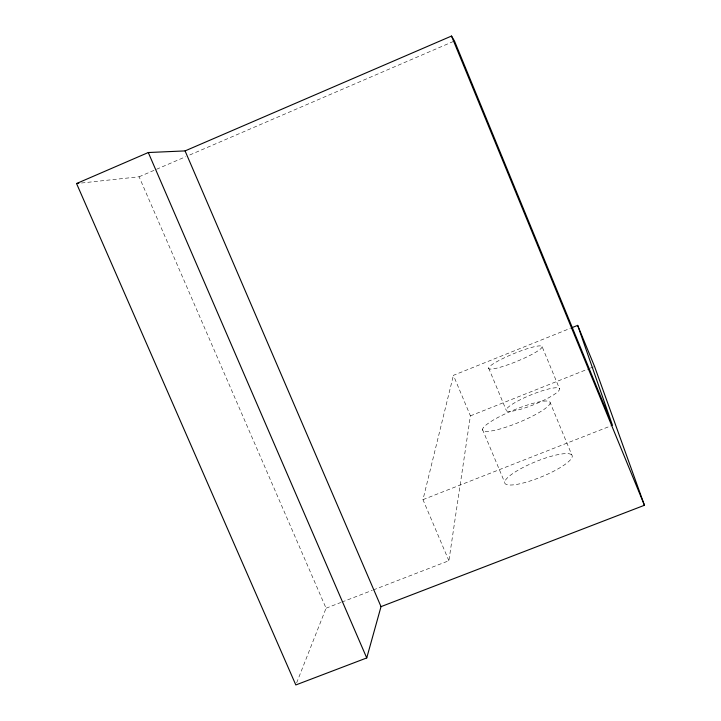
<?xml version="1.0" encoding="UTF-8"?>
<svg xmlns="http://www.w3.org/2000/svg" width="721" height="721" viewBox="0 0 721 721"><rect width="100%" height="100%" fill="white"/><g stroke="black" fill="none" stroke-linecap="round" stroke-linejoin="round"><path stroke-width="0.54" stroke-dasharray="3.6 2.7" d="M373.307 589.94L448.895 560.722L470.407 415.864L453.41 375.335L570.365 328.307M448.895 560.722L422.966 499.644L453.41 375.335M296.637 682.877L326.063 608.2L139.099 176.78L78.787 183.296M139.099 176.78L185.63 156.745M189.767 154.97L454.482 40.998M470.407 415.864L589.336 368.521M590.373 368.107L593.509 366.863M422.966 499.644L612.462 425.264M326.063 608.2L340.763 602.513M341.808 602.107L372.261 590.346M482.502 429.455L504.655 482.313M488.658 368.098L506.169 410.078M542.111 346.639A28.849 4.155 -22.3 0 1 502.555 366.547A28.849 4.155 -22.3 0 1 501.492 359.202A28.849 4.155 -22.3 0 1 542.111 346.639L559.559 388.862A28.777 5.074 -22.2 0 1 520.364 409.33A28.777 5.074 -22.2 0 1 518.696 400.534A28.777 5.074 -22.2 0 1 559.559 388.862M550.159 402.624A36.492 6.669 -22.4 0 1 500.266 428.914A36.492 6.669 -22.4 0 1 498.572 417.135A36.492 6.669 -22.4 0 1 550.159 402.624L572.222 455.879A36.374 8.12 -22.3 0 1 522.905 483.079A36.374 8.12 -22.3 0 1 520.247 468.983A36.374 8.12 -22.3 0 1 572.222 455.879"/><path stroke-width="1.08" d="M366.737 657.94L381.021 606.631L185.072 150.905L148.292 152.528L76.552 183.54L295.826 684.95L366.737 657.94L148.292 152.528M185.072 150.905L451.508 36.05L454.482 40.998L612.462 425.264L577.674 325.369L571.411 327.893M381.021 606.631L644.448 505.268L594.546 366.448L577.674 325.369M76.552 183.54L78.787 183.296M451.508 36.05L644.448 505.268"/></g></svg>
